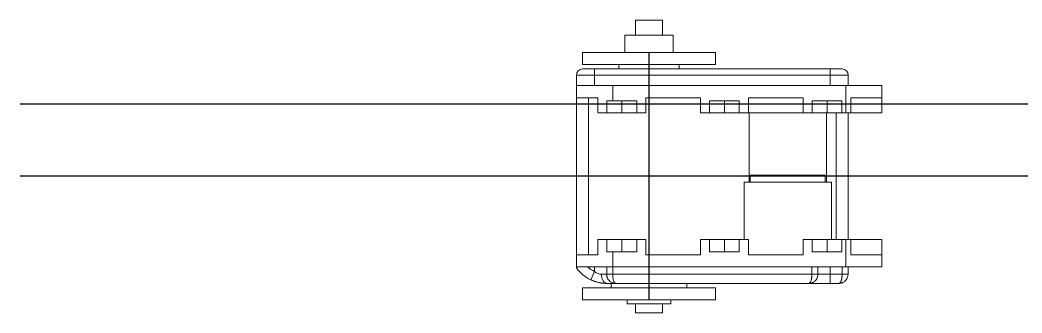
# Model space of a CAD drawing. Header units: millimetres. Extents: x 2045 to 3447, y 1251 to 1767.
# Drawn here: x 2846.9 to 3012.8, y 1622.1 to 1670.6 of the extents above; entities that cross this region are included whole.
import ezdxf

# ---------------------------------------------------------------- set-up
doc = ezdxf.new("R2010")
doc.units = ezdxf.units.MM
doc.layers.add('Arm', color=7, linetype='Continuous')

msp = doc.modelspace()

# ---------------------------------------------------------------- linework, layer by layer
msp.add_line((2846.85, 1656.71), (3446.85, 1656.71))
at = {"color": 1}
msp.add_line((3055.2, 1644.71), (2846.85, 1644.71), dxfattribs=at)
at = {"layer": 'Arm', "color": 7, "linetype": 'Continuous', "lineweight": 15}
for p, q in [((2948.78, 1670.56), (2953.28, 1670.56)), ((2947.03, 1668.06), (2955.03, 1668.06)), ((2940.03, 1665.21), (2962.03, 1665.21)), ((2962.03, 1663.21), (2940.03, 1663.21)), ((2942.03, 1661.46), (2939.03, 1661.46)), ((2939.03, 1659.71), (2939.03, 1661.46)), ((2942.03, 1662.46), (2942.03, 1661.46)), ((2981.03, 1662.46), (2942.03, 1662.46)), ((2942.03, 1661.46), (2942.03, 1659.71)), ((2981.03, 1661.46), (2942.03, 1661.46)), ((2981.03, 1662.46), (2981.03, 1661.46)), ((2984.03, 1661.46), (2981.03, 1661.46)), ((2981.03, 1661.46), (2981.03, 1659.71)), ((2984.03, 1661.46), (2984.03, 1659.71)), ((2945.03, 1659.71), (2939.03, 1659.71)), ((2939.03, 1659.71), (2939.03, 1657.71)), ((2945.03, 1659.71), (2945.03, 1657.21)), ((2983.63, 1659.71), (2945.03, 1659.71)), ((2983.63, 1659.71), (2983.63, 1655.21)), ((2989.63, 1659.71), (2983.63, 1659.71)), ((2989.63, 1659.71), (2989.63, 1657.71)), ((2942.55, 1657.71), (2939.03, 1657.71)), ((2939.03, 1657.71), (2939.03, 1631.71)), ((2941.03, 1657.71), (2941.03, 1631.71)), ((2942.55, 1655.21), (2942.55, 1657.71)), ((2944.05, 1657.21), (2944.05, 1655.21)), ((2944.05, 1657.21), (2945.03, 1657.21)), ((2949, 1657.21), (2945.03, 1657.21)), ((2946.53, 1655.21), (2946.53, 1657.21)), ((2949, 1655.21), (2949, 1657.21)), ((2950.5, 1657.71), (2950.5, 1655.21)), ((2959.55, 1657.71), (2950.5, 1657.71)), ((2959.55, 1655.21), (2959.55, 1657.71)), ((2961.05, 1657.21), (2961.05, 1655.21)), ((2966, 1657.21), (2961.05, 1657.21)), ((2963.53, 1655.21), (2963.53, 1657.21)), ((2966, 1655.21), (2966, 1657.21)), ((2967.5, 1657.71), (2967.5, 1655.21)), ((2976.55, 1657.71), (2967.5, 1657.71)), ((2976.55, 1655.21), (2976.55, 1657.71)), ((2978.05, 1657.21), (2978.05, 1655.21)), ((2983, 1657.21), (2978.05, 1657.21)), ((2980.53, 1655.21), (2980.53, 1657.21)), ((2983, 1655.21), (2983, 1657.21)), ((2984.5, 1657.71), (2984.5, 1655.21)), ((2989.63, 1657.71), (2984.5, 1657.71)), ((2989.63, 1655.21), (2989.63, 1657.71)), ((2989.63, 1655.21), (2989.63, 1657.71)), ((2989.63, 1655.21), (2989.63, 1657.21)), ((2989.63, 1655.21), (2989.63, 1657.21)), ((2944.05, 1655.21), (2942.55, 1655.21)), ((2946.43, 1655.21), (2944.05, 1655.21)), ((2946.43, 1655.21), (2946.63, 1655.21)), ((2949, 1655.21), (2946.63, 1655.21)), ((2950.5, 1655.21), (2949, 1655.21)), ((2961.05, 1655.21), (2959.55, 1655.21)), ((2963.43, 1655.21), (2961.05, 1655.21)), ((2963.43, 1655.21), (2963.63, 1655.21)), ((2966, 1655.21), (2963.63, 1655.21)), ((2967.5, 1655.21), (2966, 1655.21)), ((2967.63, 1655.21), (2967.63, 1643.71)), ((2976.55, 1655.21), (2967.63, 1655.21)), ((2978.05, 1655.21), (2976.55, 1655.21)), ((2980.43, 1655.21), (2978.05, 1655.21)), ((2980.43, 1655.21), (2980.63, 1655.21)), ((2980.43, 1643.71), (2980.43, 1655.21)), ((2980.63, 1655.21), (2983, 1655.21)), ((2982.03, 1634.21), (2982.03, 1655.21)), ((2983.63, 1655.21), (2983, 1655.21)), ((2984.5, 1655.21), (2983.63, 1655.21)), ((2984.03, 1634.21), (2984.03, 1655.21)), ((2989.63, 1655.21), (2984.5, 1655.21)), ((2967.82, 1644.86), (2980.24, 1644.86)), ((2967.82, 1644.86), (2967.82, 1643.71)), ((2980.24, 1644.86), (2980.24, 1643.71)), ((2966.78, 1643.71), (2981.28, 1643.71)), ((2966.78, 1643.71), (2966.78, 1634.21)), ((2981.28, 1643.71), (2981.28, 1634.21)), ((2944.05, 1634.21), (2942.55, 1634.21)), ((2942.55, 1634.21), (2942.55, 1631.71)), ((2944.05, 1632.21), (2944.05, 1634.21)), ((2946.43, 1634.21), (2944.05, 1634.21)), ((2946.63, 1634.21), (2946.43, 1634.21)), ((2946.53, 1634.21), (2946.53, 1632.21)), ((2949, 1634.21), (2946.63, 1634.21)), ((2950.5, 1634.21), (2949, 1634.21)), ((2949, 1634.21), (2949, 1632.21)), ((2950.5, 1631.71), (2950.5, 1634.21)), ((2961.05, 1634.21), (2959.55, 1634.21)), ((2959.55, 1634.21), (2959.55, 1631.71)), ((2961.05, 1632.21), (2961.05, 1634.21)), ((2963.43, 1634.21), (2961.05, 1634.21)), ((2963.63, 1634.21), (2963.43, 1634.21)), ((2963.53, 1634.21), (2963.53, 1632.21)), ((2966, 1634.21), (2963.63, 1634.21)), ((2967.5, 1634.21), (2966, 1634.21)), ((2966, 1634.21), (2966, 1632.21)), ((2967.5, 1631.71), (2967.5, 1634.21)), ((2978.05, 1634.21), (2976.55, 1634.21)), ((2976.55, 1634.21), (2976.55, 1631.71)), ((2978.05, 1632.21), (2978.05, 1634.21)), ((2981.28, 1634.21), (2978.05, 1634.21)), ((2980.53, 1632.21), (2980.53, 1634.21)), ((2981.28, 1634.21), (2983, 1634.21)), ((2983, 1634.21), (2983, 1632.21)), ((2983.63, 1634.21), (2983, 1634.21)), ((2983.63, 1629.71), (2983.63, 1634.21)), ((2984.5, 1634.21), (2983.63, 1634.21)), ((2984.5, 1631.71), (2984.5, 1634.21)), ((2989.63, 1634.21), (2984.5, 1634.21)), ((2989.63, 1634.21), (2989.63, 1631.71)), ((2989.63, 1634.21), (2989.63, 1632.21)), ((2989.63, 1634.21), (2989.63, 1631.71)), ((2989.63, 1634.21), (2989.63, 1632.21)), ((2942.55, 1631.71), (2939.03, 1631.71)), ((2939.03, 1631.71), (2939.03, 1629.71)), ((2944.05, 1632.21), (2945.03, 1632.21)), ((2949, 1632.21), (2945.03, 1632.21)), ((2945.03, 1629.71), (2945.03, 1632.21)), ((2959.55, 1631.71), (2950.5, 1631.71)), ((2966, 1632.21), (2961.05, 1632.21)), ((2976.55, 1631.71), (2967.5, 1631.71)), ((2983, 1632.21), (2978.05, 1632.21)), ((2989.63, 1631.71), (2984.5, 1631.71)), ((2989.63, 1629.71), (2989.63, 1631.71)), ((2945.03, 1629.71), (2939.03, 1629.71)), ((2941.39, 1627.56), (2942.03, 1628.91)), ((2942.03, 1629.71), (2942.03, 1628.91)), ((2943.17, 1628.46), (2944.03, 1628.46)), ((2944.03, 1628.46), (2944.03, 1629.71)), ((2983.63, 1629.71), (2945.03, 1629.71)), ((2945.03, 1628.46), (2945.03, 1629.71)), ((2978.03, 1628.46), (2945.03, 1628.46)), ((2978.03, 1628.46), (2978.03, 1629.71)), ((2979.03, 1629.71), (2979.03, 1628.46)), ((2979.03, 1628.46), (2981.03, 1628.46)), ((2981.03, 1629.71), (2981.03, 1628.46)), ((2981.03, 1628.46), (2981.03, 1626.96)), ((2981.03, 1628.46), (2983.03, 1628.46)), ((2983.03, 1628.46), (2983.03, 1629.71)), ((2989.63, 1629.71), (2983.63, 1629.71)), ((2984.03, 1628.46), (2984.03, 1629.71)), ((2977.53, 1626.96), (2945.53, 1626.96)), ((2982.53, 1626.96), (2981.03, 1626.96)), ((2940.03, 1626.21), (2962.03, 1626.21)), ((2962.03, 1624.21), (2940.03, 1624.21)), ((2954.63, 1623.56), (2947.43, 1623.56)), ((2953.28, 1622.06), (2948.78, 1622.06))]:
    msp.add_line(p, q, dxfattribs=at)
at = {"layer": 'Arm', "color": 1}
msp.add_line((2951.03, 1665.21), (2951.03, 1624.21), dxfattribs=at)
at = {"layer": 'Arm', "color": 7, "linetype": 'Continuous', "lineweight": 15}
for centre, radius, start, end in [((2940.03, 1661.46), 1, 90, 180), ((2983.03, 1661.46), 1, 0, 90), ((2944.03, 1633.14), 6.18, 215.9568, 244.6829)]:
    msp.add_arc(centre, radius, start, end, dxfattribs=at)
for points, degree in [([(2948.78, 1668.06), (2948.78, 1670.56)], 1), ([(2953.28, 1670.56), (2953.28, 1668.06)], 1), ([(2947.03, 1665.21), (2947.03, 1668.06)], 1), ([(2955.03, 1668.06), (2955.03, 1665.21)], 1), ([(2940.03, 1663.21), (2940.03, 1665.21)], 1), ([(2962.03, 1665.21), (2962.03, 1663.21)], 1), ([(2946.03, 1662.46), (2946.03, 1663.21)], 1), ([(2956.03, 1663.21), (2956.03, 1662.46)], 1), ([(2939.03, 1629.51), (2939.03, 1629.51), (2939.03, 1629.59), (2939.03, 1629.71)], 3), ([(2940.84, 1629.71), (2941.2, 1629.39), (2941.59, 1629.12), (2942.03, 1628.91)], 3), ([(2978.99, 1628.46), (2979.03, 1628.46)], 1), ([(2983.99, 1628.46), (2984.03, 1628.46)], 1), ([(2943.87, 1626.99), (2944.03, 1626.96)], 1), ([(2944.03, 1626.96), (2943.87, 1626.99)], 1), ([(2945.53, 1626.96), (2945.53, 1626.96), (2944.97, 1626.96), (2944.03, 1626.96)], 3), ([(2944.78, 1626.21), (2944.78, 1626.96)], 1), ([(2957.28, 1626.96), (2957.28, 1626.21)], 1), ([(2978.42, 1627.26), (2978.51, 1627.34)], 1), ([(2983.42, 1627.26), (2983.51, 1627.34)], 1), ([(2940.03, 1624.21), (2940.03, 1626.21)], 1), ([(2962.03, 1626.21), (2962.03, 1624.21)], 1), ([(2947.43, 1623.56), (2947.43, 1624.21)], 1), ([(2948.78, 1622.06), (2948.78, 1623.56)], 1), ([(2953.28, 1623.56), (2953.28, 1622.06)], 1), ([(2954.63, 1624.21), (2954.63, 1623.56)], 1)]:
    msp.add_open_spline(points, degree=degree, dxfattribs=at)
for points, knots in [([(2942.03, 1662.46), (2941.99, 1662.46), (2941.9, 1662.46), (2941.78, 1662.46), (2941.65, 1662.46), (2941.53, 1662.46), (2941.41, 1662.46), (2941.2, 1662.46), (2940.92, 1662.46), (2940.6, 1662.46), (2940.34, 1662.46), (2940.18, 1662.46), (2940.09, 1662.46), (2940.04, 1662.46), (2940.03, 1662.46), (2940.03, 1662.46)], [0, 0, 0, 0, 0.0403222, 0.0803171, 0.1201425, 0.159958, 0.1999236, 0.2401972, 0.3700419, 0.5000573, 0.629902, 0.7599174, 0.8400454, 0.9196463, 1, 1, 1, 1]), ([(2983.03, 1662.46), (2983.03, 1662.46), (2983.03, 1662.46), (2983.01, 1662.46), (2982.99, 1662.46), (2982.97, 1662.46), (2982.93, 1662.46), (2982.86, 1662.46), (2982.71, 1662.46), (2982.45, 1662.46), (2982.13, 1662.46), (2981.82, 1662.46), (2981.53, 1662.46), (2981.28, 1662.46), (2981.11, 1662.46), (2981.03, 1662.46)], [0, 0, 0, 0, 0.040322, 0.080317, 0.120142, 0.159958, 0.199924, 0.240197, 0.370042, 0.500057, 0.629902, 0.759917, 0.840045, 0.919646, 1, 1, 1, 1]), ([(2942.03, 1628.91), (2942.21, 1628.76), (2942.41, 1628.64), (2942.8, 1628.5), (2942.99, 1628.46), (2943.17, 1628.46)], [0, 0, 0, 0, 0.5, 0.5, 1, 1, 1, 1]), ([(2943.17, 1628.46), (2943.17, 1628.36), (2943.18, 1628.17), (2943.23, 1627.89), (2943.31, 1627.62), (2943.42, 1627.4), (2943.55, 1627.21), (2943.7, 1627.07), (2943.81, 1627), (2943.87, 1626.99), (2943.87, 1626.99)], [0, 0, 0, 0, 0.141082, 0.282165, 0.423247, 0.564329, 0.705412, 0.846494, 0.987576, 1, 1, 1, 1]), ([(2944.03, 1628.46), (2944.03, 1628.46), (2944.05, 1628.46), (2944.15, 1628.46), (2944.22, 1628.46), (2944.42, 1628.46), (2944.54, 1628.46), (2944.78, 1628.46), (2944.91, 1628.46), (2945.03, 1628.46)], [0, 0, 0, 0, 0.25, 0.25, 0.5, 0.5, 0.75, 0.75, 1, 1, 1, 1]), ([(2944.03, 1628.46), (2944.03, 1628.42), (2944.03, 1628.34), (2944.05, 1628.22), (2944.07, 1628.09), (2944.11, 1627.97), (2944.15, 1627.85), (2944.21, 1627.74), (2944.28, 1627.62), (2944.36, 1627.52), (2944.48, 1627.38), (2944.67, 1627.22), (2944.91, 1627.09), (2945.14, 1627.01), (2945.34, 1626.97), (2945.47, 1626.97), (2945.53, 1626.96)], [0, 0, 0, 0, 0.05049, 0.101648, 0.153514, 0.206123, 0.259512, 0.313715, 0.368765, 0.424692, 0.481527, 0.60257, 0.736363, 0.830758, 0.918634, 1, 1, 1, 1]), ([(2945.53, 1626.96), (2945.53, 1626.96), (2945.5, 1626.96), (2945.43, 1626.98), (2945.33, 1627.07), (2945.24, 1627.22), (2945.17, 1627.4), (2945.12, 1627.6), (2945.08, 1627.81), (2945.05, 1628.02), (2945.03, 1628.24), (2945.03, 1628.39), (2945.03, 1628.46)], [0, 0, 0, 0, 0.000458, 0.118116, 0.263906, 0.397644, 0.518788, 0.620985, 0.720015, 0.816058, 0.909314, 1, 1, 1, 1]), ([(2978.03, 1628.46), (2978.03, 1628.42), (2978.03, 1628.34), (2978.02, 1628.22), (2978.01, 1628.09), (2978, 1627.97), (2977.98, 1627.85), (2977.97, 1627.74), (2977.94, 1627.62), (2977.92, 1627.52), (2977.88, 1627.38), (2977.81, 1627.22), (2977.72, 1627.07), (2977.63, 1626.98), (2977.56, 1626.96), (2977.53, 1626.96), (2977.53, 1626.96)], [0, 0, 0, 0, 0.050572, 0.101816, 0.153772, 0.206476, 0.259965, 0.314272, 0.369431, 0.425473, 0.482427, 0.60395, 0.738492, 0.876228, 0.999561, 1, 1, 1, 1]), ([(2978.03, 1628.46), (2978.16, 1628.46), (2978.42, 1628.46), (2978.75, 1628.46), (2978.96, 1628.46), (2978.98, 1628.46), (2978.99, 1628.46)], [0, 0, 0, 0, 0.282584, 0.565169, 0.847753, 1, 1, 1, 1]), ([(2979.01, 1628.48), (2979.01, 1628.4), (2979, 1628.26), (2978.94, 1628), (2978.82, 1627.69), (2978.67, 1627.47), (2978.52, 1627.34), (2978.49, 1627.32)], [0, 0, 0, 0, 0.167783, 0.320425, 0.575766, 0.912778, 1, 1, 1, 1]), ([(2983.03, 1628.46), (2983.03, 1628.42), (2983.03, 1628.34), (2983.02, 1628.22), (2983.01, 1628.09), (2983, 1627.97), (2982.98, 1627.85), (2982.97, 1627.74), (2982.94, 1627.62), (2982.92, 1627.52), (2982.88, 1627.38), (2982.81, 1627.22), (2982.72, 1627.07), (2982.63, 1626.98), (2982.56, 1626.96), (2982.53, 1626.96), (2982.53, 1626.96)], [0, 0, 0, 0, 0.050572, 0.101816, 0.153772, 0.206476, 0.259965, 0.314272, 0.369431, 0.425473, 0.482427, 0.60395, 0.738491, 0.876234, 0.999561, 1, 1, 1, 1]), ([(2983.03, 1628.46), (2983.16, 1628.46), (2983.42, 1628.46), (2983.75, 1628.46), (2983.96, 1628.46), (2983.98, 1628.46), (2983.99, 1628.46)], [0, 0, 0, 0, 0.282584, 0.565169, 0.847753, 1, 1, 1, 1]), ([(2984.01, 1628.48), (2984.01, 1628.4), (2984, 1628.26), (2983.94, 1628), (2983.82, 1627.69), (2983.67, 1627.47), (2983.52, 1627.34), (2983.49, 1627.32)], [0, 0, 0, 0, 0.167783, 0.320425, 0.575766, 0.912777, 1, 1, 1, 1]), ([(2943.89, 1626.99), (2943.7, 1626.99), (2943.32, 1627), (2942.67, 1627.11), (2942.01, 1627.3), (2941.59, 1627.49), (2941.38, 1627.58)], [0, 0, 0, 0, 0.243712, 0.494456, 0.747917, 1, 1, 1, 1]), ([(2944.03, 1626.96), (2943.97, 1626.96), (2943.85, 1626.96), (2943.66, 1626.97), (2943.48, 1626.99), (2943.29, 1627.01), (2943.09, 1627.03), (2942.89, 1627.07), (2942.65, 1627.12), (2942.37, 1627.19), (2942.04, 1627.29), (2941.71, 1627.41), (2941.5, 1627.51), (2941.39, 1627.56)], [0, 0, 0, 0, 0.070877, 0.142078, 0.213718, 0.285906, 0.358753, 0.432364, 0.506842, 0.626428, 0.748243, 0.872652, 1, 1, 1, 1]), ([(2977.53, 1626.96), (2977.62, 1626.97), (2977.82, 1626.98), (2978.05, 1627.04), (2978.18, 1627.12), (2978.21, 1627.14)], [0, 0, 0, 0, 0.397117, 0.840695, 1, 1, 1, 1]), ([(2981.03, 1626.96), (2980.1, 1626.96), (2979.21, 1626.96), (2977.9, 1626.96), (2977.53, 1626.96), (2977.53, 1626.96)], [0, 0, 0, 0, 0.5, 0.5, 1, 1, 1, 1]), ([(2978.49, 1627.32), (2978.48, 1627.31), (2978.41, 1627.25), (2978.24, 1627.14), (2977.96, 1627.02), (2977.73, 1627), (2977.61, 1626.99)], [0, 0, 0, 0, 0.050132, 0.295518, 0.618719, 1, 1, 1, 1]), ([(2982.53, 1626.96), (2982.62, 1626.97), (2982.82, 1626.98), (2983.05, 1627.04), (2983.18, 1627.12), (2983.21, 1627.14)], [0, 0, 0, 0, 0.397137, 0.840695, 1, 1, 1, 1]), ([(2983.49, 1627.32), (2983.48, 1627.31), (2983.41, 1627.25), (2983.24, 1627.14), (2982.96, 1627.02), (2982.73, 1627), (2982.61, 1626.99)], [0, 0, 0, 0, 0.050132, 0.295518, 0.618719, 1, 1, 1, 1])]:
    msp.add_open_spline(points, degree=3, knots=knots, dxfattribs=at)

doc.saveas('drawing.dxf')
